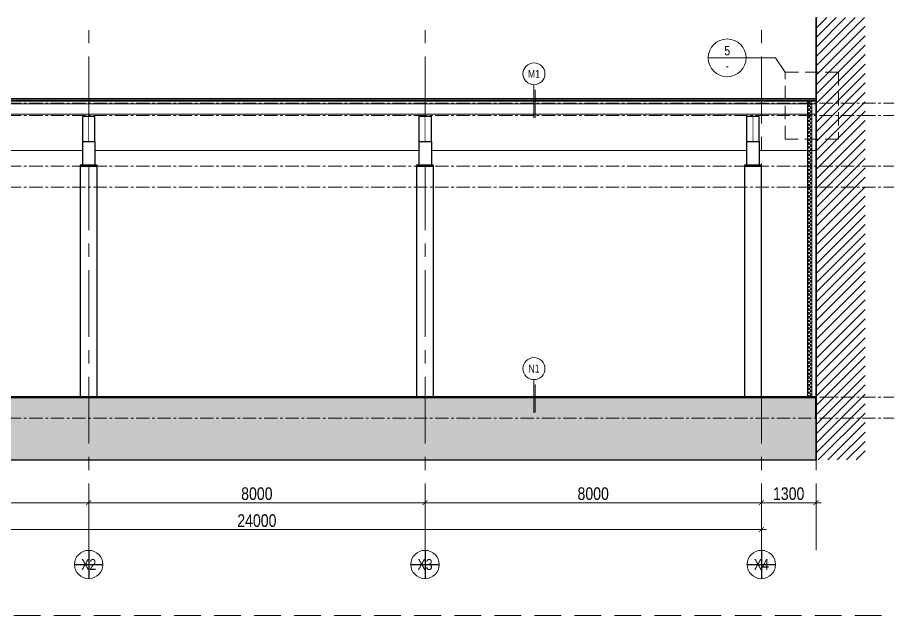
# Model space of a CAD drawing. Header units: millimetres. Extents: x -547695 to 905972, y -1055718 to 167349.
# Drawn here: x -522038 to -501339, y -945874 to -931640 of the extents above; entities that cross this region are included whole.
import ezdxf
from ezdxf.enums import TextEntityAlignment as Align
from ezdxf.xclip import XClip

# ---------------------------------------------------------------- set-up
doc = ezdxf.new("R2010")
doc.units = ezdxf.units.MM
doc.header["$XCLIPFRAME"] = 0
doc.linetypes.add('CENTER', pattern=[50.8, 31.75, -6.35, 6.35, -6.35])
doc.linetypes.add('HIDDEN', pattern=[9.525, 6.35, -3.175])
doc.layers.get('DEFPOINTS').update_dxf_attribs({"color": 1, "lineweight": 25})
for name, color, linetype, lineweight in [('A-CONC', 2, 'Continuous', 35), ('A-DIMS', 8, 'Continuous', 9), ('A-FINE', 255, 'Continuous', 25), ('A-GRID', 250, 'CENTER', 15), ('A-HEVY', 111, 'Continuous', 35), ('A-HIDD', 45, 'HIDDEN', 9), ('A-PATT', 252, 'Continuous', 9), ('A-SYMBOLS', 10, 'Continuous', 13), ('A-WALL-INT', 31, 'Continuous', 9)]:
    doc.layers.add(name, color=color, linetype=linetype, lineweight=lineweight)
doc.styles.add('VTK _ Arial_2.5 mm', font='arial.ttf', dxfattribs={"width": 0.8})
doc.styles.add('VTK_Arial', font='arial.ttf', dxfattribs={"width": 0.8})
doc.styles.add('VTK_Arial_2 mm', font='arial.ttf', dxfattribs={"width": 0.8})
doc.styles.add('VTK_Arial_3.5 mm', font='arial.ttf', dxfattribs={"width": 0.8, "height": 3.5})
doc.dimstyles.new('A-2.5-DIM1', dxfattribs={"dimtxt": 2.5, "dimasz": 1, "dimexe": 1, "dimexo": 0, "dimgap": 0.5, "dimtad": 1, "dimdec": 0, "dimzin": 12, "dimdsep": 46, "dimtxsty": 'VTK_Arial', "dimblk": 'ARCHTICK', "dimcen": 0, "dimdle": 1, "dimclrd": 256, "dimclre": 256, "dimclrt": 7, "dimadec": 1, "dimazin": 3, "dimtfac": 1, "dimtdec": 0, "dimtmove": 0, "dimatfit": 2, "dimfxl": 20, "dimtolj": 1, "dimtzin": 0, "dimlwd": -1, "dimlwe": -1, "dimarcsym": 0})
doc.dimstyles.new('A-2.5-DIM120', dxfattribs={"dimscale": 120, "dimtxt": 2.5, "dimasz": 1, "dimexe": 1, "dimexo": 0, "dimgap": 0.5, "dimtad": 1, "dimdec": 0, "dimzin": 12, "dimdsep": 46, "dimtxsty": 'VTK_Arial', "dimblk": 'ARCHTICK', "dimcen": 0, "dimdle": 1, "dimclrd": 256, "dimclre": 256, "dimclrt": 7, "dimadec": 1, "dimazin": 3, "dimtfac": 1, "dimtdec": 0, "dimtmove": 0, "dimatfit": 2, "dimfxl": 20, "dimtfill": 1, "dimtolj": 1, "dimtzin": 0, "dimlwd": -1, "dimlwe": -1, "dimarcsym": 0})

# ---------------------------------------------------------------- blocks, each defined once
blk = doc.blocks.new('E56U67')
at = {"layer": 'A-GRID', "ltscale": 10}
for points in [[(-889.9, 2000), (36929.7, 2000)], [(-889.9, 1700), (36929.7, 1700)], [(-889.9, 500), (36929.7, 500)], [(-889.9, 0), (36929.7, 0)], [(-889.9, -5000), (36929.7, -5000)], [(-889.9, -5500), (36929.7, -5500)]]:
    blk.add_lwpolyline(points, dxfattribs=at)
blk = doc.blocks.new('E57U6')
blk.add_wipeout([(-150, 1181), (150, 1181), (150, 20), (-150, 20)]).dxf.layer = 'A-HEVY'
at = {"const_width": 10}
for points in [[(-150, 1181), (150, 1181)], [(0, 1181), (0, 581)], [(-150, 581), (150, 581)]]:
    blk.add_lwpolyline(points, dxfattribs=at)
for points in [[(-150, 581), (150, 581), (150, 1181), (-150, 1181)], [(-200, 0), (200, 0), (200, 20), (-200, 20)]]:
    blk.add_lwpolyline(points, close=True)
for points in [[(-150, 581), (-150, 20)], [(150, 581), (150, 20)]]:
    blk.add_lwpolyline(points)
blk = doc.blocks.new('ERGEG')
at = {"layer": 'A-PATT', "transparency": 33554620}
h = blk.add_hatch(dxfattribs=at)
h.set_pattern_fill('ANSI31', color=256, scale=50)
h.set_pattern_definition([(45, (0, -16211.04), (-112.2532, 112.2532), [])])
h.paths.add_polyline_path([(0, 1146), (1166, 1146), (1166, -16211), (0, -16211)])
at = {"layer": 'A-HEVY'}
blk.add_lwpolyline([(0, -16211), (0, 1146)], dxfattribs=at)
blk = doc.blocks.new('*U710')
blk.add_wipeout([(3.5, 0), (3.47, -0.44), (3.39, -0.87), (3.25, -1.29), (3.07, -1.69), (2.83, -2.06), (2.55, -2.4), (2.23, -2.7), (1.88, -2.96), (1.49, -3.17), (1.08, -3.33), (0.66, -3.44), (0.22, -3.49), (-0.22, -3.49), (-0.66, -3.44), (-1.08, -3.33), (-1.49, -3.17), (-1.88, -2.96), (-2.23, -2.7), (-2.55, -2.4), (-2.83, -2.06), (-3.07, -1.69), (-3.25, -1.29), (-3.39, -0.87), (-3.47, -0.44), (-3.5, 0), (-3.47, 0.44), (-3.39, 0.87), (-3.25, 1.29), (-3.07, 1.69), (-2.83, 2.06), (-2.55, 2.4), (-2.23, 2.7), (-1.88, 2.96), (-1.49, 3.17), (-1.08, 3.33), (-0.66, 3.44), (-0.22, 3.49), (0.22, 3.49), (0.66, 3.44), (1.08, 3.33), (1.49, 3.17), (1.88, 2.96), (2.23, 2.7), (2.55, 2.4), (2.83, 2.06), (3.07, 1.69), (3.25, 1.29), (3.39, 0.87), (3.47, 0.44)])
blk.add_lwpolyline([(0, -3.5), (0, -14)])
at = {"const_width": 0.3}
blk.add_lwpolyline([(0.42, -14), (0.42, -5)], dxfattribs=at)
blk.add_circle((0, 0), 3.5)
at = {"color": 7, "style": 'VTK _ Arial_2.5 mm', "width": 0.8, "flags": 8}
blk.add_attdef('SYMBOL', text='', height=2.5, dxfattribs=at).set_placement((0, 0), align=Align.MIDDLE_CENTER)
blk = doc.blocks.new('*U335')
blk.add_wipeout([(4.5, 0), (4.46, -0.56), (4.36, -1.12), (4.18, -1.66), (3.94, -2.17), (3.64, -2.65), (3.28, -3.08), (2.87, -3.47), (2.41, -3.8), (1.92, -4.07), (1.39, -4.28), (0.84, -4.42), (0.28, -4.49), (-0.28, -4.49), (-0.84, -4.42), (-1.39, -4.28), (-1.92, -4.07), (-2.41, -3.8), (-2.87, -3.47), (-3.28, -3.08), (-3.64, -2.65), (-3.94, -2.17), (-4.18, -1.66), (-4.36, -1.12), (-4.46, -0.56), (-4.5, 0), (-4.46, 0.56), (-4.36, 1.12), (-4.18, 1.66), (-3.94, 2.17), (-3.64, 2.65), (-3.28, 3.08), (-2.87, 3.47), (-2.41, 3.8), (-1.92, 4.07), (-1.39, 4.28), (-0.84, 4.42), (-0.28, 4.49), (0.28, 4.49), (0.84, 4.42), (1.39, 4.28), (1.92, 4.07), (2.41, 3.8), (2.87, 3.47), (3.28, 3.08), (3.64, 2.65), (3.94, 2.17), (4.18, 1.66), (4.36, 1.12), (4.46, 0.56)])
blk.add_circle((0, 0), 4.5)
at = {"layer": 'DEFPOINTS', "color": 250}
for p, q in [((0, 4.5), (0, -4.5)), ((-4.5, 0), (4.5, 0))]:
    blk.add_line(p, q, dxfattribs=at)
at = {"color": 7, "style": 'VTK_Arial_3.5 mm', "width": 0.8}
blk.add_attdef('X12', text='', height=3.5, dxfattribs=at).set_placement((0, 0), align=Align.MIDDLE_CENTER)
blk = doc.blocks.new('*U336')
blk.add_wipeout([(4.5, 0), (4.46, -0.56), (4.36, -1.12), (4.18, -1.66), (3.94, -2.17), (3.64, -2.65), (3.28, -3.08), (2.87, -3.47), (2.41, -3.8), (1.92, -4.07), (1.39, -4.28), (0.84, -4.42), (0.28, -4.49), (-0.28, -4.49), (-0.84, -4.42), (-1.39, -4.28), (-1.92, -4.07), (-2.41, -3.8), (-2.87, -3.47), (-3.28, -3.08), (-3.64, -2.65), (-3.94, -2.17), (-4.18, -1.66), (-4.36, -1.12), (-4.46, -0.56), (-4.5, 0), (-4.46, 0.56), (-4.36, 1.12), (-4.18, 1.66), (-3.94, 2.17), (-3.64, 2.65), (-3.28, 3.08), (-2.87, 3.47), (-2.41, 3.8), (-1.92, 4.07), (-1.39, 4.28), (-0.84, 4.42), (-0.28, 4.49), (0.28, 4.49), (0.84, 4.42), (1.39, 4.28), (1.92, 4.07), (2.41, 3.8), (2.87, 3.47), (3.28, 3.08), (3.64, 2.65), (3.94, 2.17), (4.18, 1.66), (4.36, 1.12), (4.46, 0.56)])
blk.add_circle((0, 0), 4.5)
at = {"layer": 'DEFPOINTS', "color": 250}
for p, q in [((0, 4.5), (0, -4.5)), ((-4.5, 0), (4.5, 0))]:
    blk.add_line(p, q, dxfattribs=at)
at = {"color": 7, "style": 'VTK_Arial_3.5 mm', "width": 0.8}
blk.add_attdef('X12', text='', height=3.5, dxfattribs=at).set_placement((0, 0), align=Align.MIDDLE_CENTER)
blk = doc.blocks.new('*U337')
blk.add_wipeout([(4.5, 0), (4.46, -0.56), (4.36, -1.12), (4.18, -1.66), (3.94, -2.17), (3.64, -2.65), (3.28, -3.08), (2.87, -3.47), (2.41, -3.8), (1.92, -4.07), (1.39, -4.28), (0.84, -4.42), (0.28, -4.49), (-0.28, -4.49), (-0.84, -4.42), (-1.39, -4.28), (-1.92, -4.07), (-2.41, -3.8), (-2.87, -3.47), (-3.28, -3.08), (-3.64, -2.65), (-3.94, -2.17), (-4.18, -1.66), (-4.36, -1.12), (-4.46, -0.56), (-4.5, 0), (-4.46, 0.56), (-4.36, 1.12), (-4.18, 1.66), (-3.94, 2.17), (-3.64, 2.65), (-3.28, 3.08), (-2.87, 3.47), (-2.41, 3.8), (-1.92, 4.07), (-1.39, 4.28), (-0.84, 4.42), (-0.28, 4.49), (0.28, 4.49), (0.84, 4.42), (1.39, 4.28), (1.92, 4.07), (2.41, 3.8), (2.87, 3.47), (3.28, 3.08), (3.64, 2.65), (3.94, 2.17), (4.18, 1.66), (4.36, 1.12), (4.46, 0.56)])
blk.add_circle((0, 0), 4.5)
at = {"layer": 'DEFPOINTS', "color": 250}
for p, q in [((0, 4.5), (0, -4.5)), ((-4.5, 0), (4.5, 0))]:
    blk.add_line(p, q, dxfattribs=at)
at = {"color": 7, "style": 'VTK_Arial_3.5 mm', "width": 0.8}
blk.add_attdef('X12', text='', height=3.5, dxfattribs=at).set_placement((0, 0), align=Align.MIDDLE_CENTER)
blk = doc.blocks.new('_ARCHTICK')
at = {"color": 0, "linetype": 'ByBlock', "const_width": 0.15}
blk.add_lwpolyline([(-0.5, -0.5), (0.5, 0.5)], dxfattribs=at)
blk = doc.blocks.new('*D922')
at = {"layer": 'A-DIMS', "transparency": 16777216}
for p, q in [((-528342, -942754), (-528342, -943307)), ((-520342, -942754), (-520342, -943307)), ((-528462, -943187), (-520222, -943187))]:
    blk.add_line(p, q, dxfattribs=at)
at = {"layer": 'DEFPOINTS', "color": 0, "transparency": 16777216}
for p in [(-528342, -942754), (-520342, -942754), (-520342, -943187)]:
    blk.add_point(p, dxfattribs=at)
at = {"layer": 'A-DIMS', "transparency": 16777216, "xscale": 120, "yscale": 120, "zscale": 120, "rotation": 180}
blk.add_blockref('_ARCHTICK', (-528342, -943187), dxfattribs=at)
at = {"layer": 'A-DIMS', "transparency": 16777216, "xscale": 120, "yscale": 120, "zscale": 120}
blk.add_blockref('_ARCHTICK', (-520342, -943187), dxfattribs=at)
at = {"layer": 'A-DIMS', "color": 7, "transparency": 16777216, "insert": (-524342, -942974), "char_height": 300, "attachment_point": 5, "style": 'VTK_Arial', "bg_fill": 3, "box_fill_scale": 1.1, "bg_fill_color": 257, "bg_fill_transparency": 0}
blk.add_mtext('\\A1;8000', dxfattribs=at)
blk = doc.blocks.new('*D923')
at = {"layer": 'A-DIMS', "transparency": 16777216}
for p, q in [((-520342, -942754), (-520342, -943307)), ((-512342, -942754), (-512342, -943307)), ((-520462, -943187), (-512222, -943187))]:
    blk.add_line(p, q, dxfattribs=at)
at = {"layer": 'DEFPOINTS', "color": 0, "transparency": 16777216}
for p in [(-520342, -942754), (-512342, -942754), (-512342, -943187)]:
    blk.add_point(p, dxfattribs=at)
at = {"layer": 'A-DIMS', "transparency": 16777216, "xscale": 120, "yscale": 120, "zscale": 120, "rotation": 180}
blk.add_blockref('_ARCHTICK', (-520342, -943187), dxfattribs=at)
at = {"layer": 'A-DIMS', "transparency": 16777216, "xscale": 120, "yscale": 120, "zscale": 120}
blk.add_blockref('_ARCHTICK', (-512342, -943187), dxfattribs=at)
at = {"layer": 'A-DIMS', "color": 7, "transparency": 16777216, "insert": (-516342, -942974), "char_height": 300, "attachment_point": 5, "style": 'VTK_Arial', "bg_fill": 3, "box_fill_scale": 1.1, "bg_fill_color": 257, "bg_fill_transparency": 0}
blk.add_mtext('\\A1;8000', dxfattribs=at)
blk = doc.blocks.new('*D924')
at = {"layer": 'A-DIMS', "transparency": 16777216}
for p, q in [((-512342, -942754), (-512342, -943307)), ((-504342, -942754), (-504342, -943307)), ((-512462, -943187), (-504222, -943187))]:
    blk.add_line(p, q, dxfattribs=at)
at = {"layer": 'DEFPOINTS', "color": 0, "transparency": 16777216}
for p in [(-512342, -942754), (-504342, -942754), (-504342, -943187)]:
    blk.add_point(p, dxfattribs=at)
at = {"layer": 'A-DIMS', "transparency": 16777216, "xscale": 120, "yscale": 120, "zscale": 120, "rotation": 180}
blk.add_blockref('_ARCHTICK', (-512342, -943187), dxfattribs=at)
at = {"layer": 'A-DIMS', "transparency": 16777216, "xscale": 120, "yscale": 120, "zscale": 120}
blk.add_blockref('_ARCHTICK', (-504342, -943187), dxfattribs=at)
at = {"layer": 'A-DIMS', "color": 7, "transparency": 16777216, "insert": (-508342, -942974), "char_height": 300, "attachment_point": 5, "style": 'VTK_Arial', "bg_fill": 3, "box_fill_scale": 1.1, "bg_fill_color": 257, "bg_fill_transparency": 0}
blk.add_mtext('\\A1;8000', dxfattribs=at)
blk = doc.blocks.new('*D925')
at = {"layer": 'A-DIMS', "transparency": 16777216}
for p, q in [((-504342, -942754), (-504342, -943307)), ((-503042, -942754), (-503042, -943307)), ((-504462, -943187), (-502922, -943187))]:
    blk.add_line(p, q, dxfattribs=at)
at = {"layer": 'DEFPOINTS', "color": 0, "transparency": 16777216}
for p in [(-504342, -942754), (-503042, -942754), (-503042, -943187)]:
    blk.add_point(p, dxfattribs=at)
at = {"layer": 'A-DIMS', "transparency": 16777216, "xscale": 120, "yscale": 120, "zscale": 120, "rotation": 180}
blk.add_blockref('_ARCHTICK', (-504342, -943187), dxfattribs=at)
at = {"layer": 'A-DIMS', "transparency": 16777216, "xscale": 120, "yscale": 120, "zscale": 120}
blk.add_blockref('_ARCHTICK', (-503042, -943187), dxfattribs=at)
at = {"layer": 'A-DIMS', "color": 7, "transparency": 16777216, "insert": (-503692, -942974), "char_height": 300, "attachment_point": 5, "style": 'VTK_Arial', "bg_fill": 3, "box_fill_scale": 1.1, "bg_fill_color": 257, "bg_fill_transparency": 0}
blk.add_mtext('\\A1;1300', dxfattribs=at)
blk = doc.blocks.new('*D926')
at = {"layer": 'A-DIMS', "transparency": 16777216}
for p, q in [((-528342, -942754), (-528342, -943949)), ((-504342, -942754), (-504342, -943949)), ((-528462, -943829), (-504222, -943829))]:
    blk.add_line(p, q, dxfattribs=at)
at = {"layer": 'DEFPOINTS', "color": 0, "transparency": 16777216}
for p in [(-528342, -942754), (-504342, -942754), (-504342, -943829)]:
    blk.add_point(p, dxfattribs=at)
at = {"layer": 'A-DIMS', "transparency": 16777216, "xscale": 120, "yscale": 120, "zscale": 120, "rotation": 180}
blk.add_blockref('_ARCHTICK', (-528342, -943829), dxfattribs=at)
at = {"layer": 'A-DIMS', "transparency": 16777216, "xscale": 120, "yscale": 120, "zscale": 120}
blk.add_blockref('_ARCHTICK', (-504342, -943829), dxfattribs=at)
at = {"layer": 'A-DIMS', "color": 7, "transparency": 16777216, "insert": (-516342, -943615), "char_height": 300, "attachment_point": 5, "style": 'VTK_Arial', "bg_fill": 3, "box_fill_scale": 1.1, "bg_fill_color": 257, "bg_fill_transparency": 0}
blk.add_mtext('\\A1;24000', dxfattribs=at)
blk = doc.blocks.new('*U1162')
blk.add_line((-21.3, 0), (-9.3, 0))
blk.add_lwpolyline([(-9.3, 0), (0, 0)])
blk.add_circle((-15.3, 0), 6)
at = {"color": 7, "width": 0.8}
for tag, height, style, p in [('VIEW-NUMBER', 3, 'VTK _ Arial_2.5 mm', (-15.28, 2.3)), ('SHEET-NUMBER', 2.5, 'VTK_Arial_2 mm', (-15.29, -2.54))]:
    blk.add_attdef(tag, text='', height=height, dxfattribs=dict(at, style=style)).set_placement(p, align=Align.MIDDLE_CENTER)
blk.add_leader([(3.07, -4.55), (0, 0)], dimstyle='A-2.5-DIM1')

msp = doc.modelspace()

# ---------------------------------------------------------------- linework, layer by layer
at = {"layer": 'A-GRID', "ltscale": 50}
for points in [[(-520341.9, -944320.9), (-520341.9, -931942.5)], [(-512341.9, -944320.9), (-512341.9, -931942.5)], [(-504341.9, -944320.9), (-504341.9, -931942.5)], [(-503041.9, -944320.9), (-503041.9, -931942.5)]]:
    msp.add_lwpolyline(points, dxfattribs=at)
at = {"layer": 'A-HIDD', "ltscale": 100}
msp.add_lwpolyline([(-534504.2, -945873.9), (-496634.4, -945873.9)], dxfattribs=at)

# ---------------------------------------------------------------- next in the draw order: block references
at = {"layer": 'A-HEVY'}
msp.add_blockref('E56U67', (-533564.1, -935677.6), dxfattribs=at)
at = {"layer": 'A-SYMBOLS', "xscale": 74.91082045184334, "yscale": 74.91082045184334, "zscale": 74.91082045184334}
for name, p, values in [('*U335', (-520341.9, -944658), {'X12': 'X2'}), ('*U336', (-512341.9, -944658), {'X12': 'X3'}), ('*U337', (-504341.9, -944658), {'X12': 'X4'})]:
    msp.add_blockref(name, p, dxfattribs=at).add_auto_attribs(values)

# ---------------------------------------------------------------- next in the draw order: dimensions: what is measured, and where the dimension line sits
at = {"layer": 'A-DIMS'}
dim = msp.add_linear_dim(base=(-520341.9, -943186.8), p1=(-528341.9, -942754.5), p2=(-520341.9, -942754.5), dimstyle='A-2.5-DIM120', override={"dimpost": '\\X', "dimblk": 'ARCHTICK', "dimtfill": 1, "dimtfillclr": 0}, dxfattribs=at)
dim.commit()
dim.dimension.update_dxf_attribs({"geometry": '*D922', "text_midpoint": (-524341.9, -942973.6)})

# ---------------------------------------------------------------- next in the draw order: hatches: boundary and pattern name
at = {"layer": 'A-PATT', "transparency": 33554620}
h = msp.add_hatch(dxfattribs=at)
h.set_pattern_fill('ANSI37', color=256, scale=20)
h.set_pattern_definition([(45, (-916161.56, -1818164.85), (-44.9012806, 44.9012806), []), (135, (-916161.56, -1818164.85), (-44.9012806, -44.9012806), [])])
h.paths.add_polyline_path([(-503241.9, -940677.6), (-503141.9, -940677.6), (-503141.9, -933627.6), (-503241.9, -933627.6)])
h = msp.add_hatch(dxfattribs=at)
h.set_pattern_fill('HOUND', color=250, scale=30, angle=90)
h.set_pattern_definition([(90, (-511487.612, -942168.45), (-47.625, 190.5), [762, -381]), (180, (-511487.612, -942168.45), (190.5, -47.625), [762, -381])])
h.paths.add_polyline_path([(-503041.9, -942168.5), (-503041.9, -941177.6), (-503041.9, -940677.6), (-528341.9, -940677.6), (-528591.9, -940677.6), (-533591.9, -941177.6), (-535413, -941177.6), (-535413, -942168.5)])

# ---------------------------------------------------------------- next in the draw order: linework, layer by layer
at = {"layer": 'A-CONC', "const_width": 50}
msp.add_lwpolyline([(-528591.9, -940677.6), (-503041.9, -940677.6), (-503041.9, -941177.6)], dxfattribs=at)
at = {"layer": 'A-FINE'}
for points in [[(-520141.9, -940677.6), (-520141.9, -935177.6), (-520541.9, -935177.6), (-520541.9, -940677.6)], [(-512141.9, -940677.6), (-512141.9, -935177.6), (-512541.9, -935177.6), (-512541.9, -940677.6)], [(-504341.9, -940677.6), (-504341.9, -935177.6), (-504741.9, -935177.6), (-504741.9, -940677.6)]]:
    msp.add_lwpolyline(points, close=True, dxfattribs=at)
at = {"layer": 'A-HEVY'}
for points in [[(-528652.9, -933577.6), (-503041.9, -933577.6)], [(-528652.9, -933627.6), (-503041.9, -933627.6)]]:
    msp.add_lwpolyline(points, dxfattribs=at)
at = {"layer": 'A-HIDD', "ltscale": 50}
msp.add_lwpolyline([(-503779.6, -932944.5), (-502510.4, -932944.5), (-502510.4, -934537.6), (-503779.6, -934537.6)], close=True, dxfattribs=at)
at = {"layer": 'A-PATT'}
for points in [[(-503041.9, -933696.3), (-528601.9, -933696.3)], [(-503041.9, -934806.8), (-528601.9, -934806.8)]]:
    msp.add_lwpolyline(points, dxfattribs=at)
at = {"layer": 'A-WALL-INT'}
msp.add_lwpolyline([(-503241.9, -940677.6), (-503141.9, -940677.6), (-503141.9, -933627.6), (-503241.9, -933627.6)], close=True, dxfattribs=at)
at = {"layer": 'DEFPOINTS'}
for points in [[(-535413, -941177.6), (-535413, -942168.5), (-503041.9, -942168.5)], [(-503041.9, -941177.6), (-503041.9, -942168.5)]]:
    msp.add_lwpolyline(points, dxfattribs=at)

# ---------------------------------------------------------------- next in the draw order: block references
at = {"layer": 'A-HEVY'}
ref = msp.add_blockref('ERGEG', (-503041.9, -925957.4), dxfattribs=at)
XClip(ref).set_block_clipping_path([(-1300.0000000001, -16211.0424277765), (1860.027454625, -5682.8369720659)])
at = {"layer": 'A-SYMBOLS', "xscale": 74.91082045184281, "yscale": 74.91082045184281, "zscale": 74.91082045184281}
msp.add_blockref('*U1162', (-504009.2, -932603.6), dxfattribs=at).add_auto_attribs({'VIEW-NUMBER': '5', 'SHEET-NUMBER': '-'})

# ---------------------------------------------------------------- next in the draw order: dimensions: what is measured, and where the dimension line sits
at = {"layer": 'A-DIMS'}
dim = msp.add_linear_dim(base=(-512341.9, -943186.8), p1=(-520341.9, -942754.5), p2=(-512341.9, -942754.5), dimstyle='A-2.5-DIM120', override={"dimpost": '\\X', "dimblk": 'ARCHTICK', "dimtfill": 1, "dimtfillclr": 0}, dxfattribs=at)
dim.commit()
dim.dimension.update_dxf_attribs({"geometry": '*D923', "text_midpoint": (-516341.9, -942973.6)})

# ---------------------------------------------------------------- next in the draw order: block references
at = {"layer": 'A-FINE'}
for p in [(-520341.9, -935177.6), (-512341.9, -935177.6), (-504541.9, -935177.6)]:
    msp.add_blockref('E57U6', p, dxfattribs=at)
at = {"layer": 'A-SYMBOLS', "xscale": 74.91082045184334, "yscale": 74.91082045184334, "zscale": 74.91082045184334}
msp.add_blockref('*U710', (-509750.7, -939997.3), dxfattribs=at).add_auto_attribs({'SYMBOL': 'N1'})

# ---------------------------------------------------------------- next in the draw order: dimensions: what is measured, and where the dimension line sits
at = {"layer": 'A-DIMS'}
dim = msp.add_linear_dim(base=(-504341.9, -943186.8), p1=(-512341.9, -942754.5), p2=(-504341.9, -942754.5), dimstyle='A-2.5-DIM120', override={"dimpost": '\\X', "dimblk": 'ARCHTICK', "dimtfill": 1, "dimtfillclr": 0}, dxfattribs=at)
dim.commit()
dim.dimension.update_dxf_attribs({"geometry": '*D924', "text_midpoint": (-508341.9, -942973.6)})

# ---------------------------------------------------------------- next in the draw order: linework, layer by layer
at = {"layer": 'A-PATT'}
msp.add_lwpolyline([(-503041.9, -933946.3), (-528601.9, -933946.3)], dxfattribs=at)

# ---------------------------------------------------------------- next in the draw order: dimensions: what is measured, and where the dimension line sits
at = {"layer": 'A-DIMS'}
dim = msp.add_linear_dim(base=(-503041.9, -943186.8), p1=(-504341.9, -942754.5), p2=(-503041.9, -942754.5), dimstyle='A-2.5-DIM120', override={"dimpost": '\\X', "dimblk": 'ARCHTICK', "dimtfill": 1, "dimtfillclr": 0}, dxfattribs=at)
dim.commit()
dim.dimension.update_dxf_attribs({"geometry": '*D925', "text_midpoint": (-503691.9, -942973.5)})

# ---------------------------------------------------------------- next in the draw order: block references
at = {"layer": 'A-SYMBOLS', "xscale": 74.91082045184334, "yscale": 74.91082045184334, "zscale": 74.91082045184334}
msp.add_blockref('*U710', (-509750.7, -932983), dxfattribs=at).add_auto_attribs({'SYMBOL': 'M1'})

# ---------------------------------------------------------------- next in the draw order: dimensions: what is measured, and where the dimension line sits
at = {"layer": 'A-DIMS'}
dim = msp.add_linear_dim(base=(-504341.9, -943828.5), p1=(-528341.9, -942754.5), p2=(-504341.9, -942754.5), dimstyle='A-2.5-DIM120', override={"dimpost": '\\X', "dimblk": 'ARCHTICK', "dimtfill": 1, "dimtfillclr": 0}, dxfattribs=at)
dim.commit()
dim.dimension.update_dxf_attribs({"geometry": '*D926', "text_midpoint": (-516341.9, -943615.4)})

doc.saveas('drawing.dxf')
